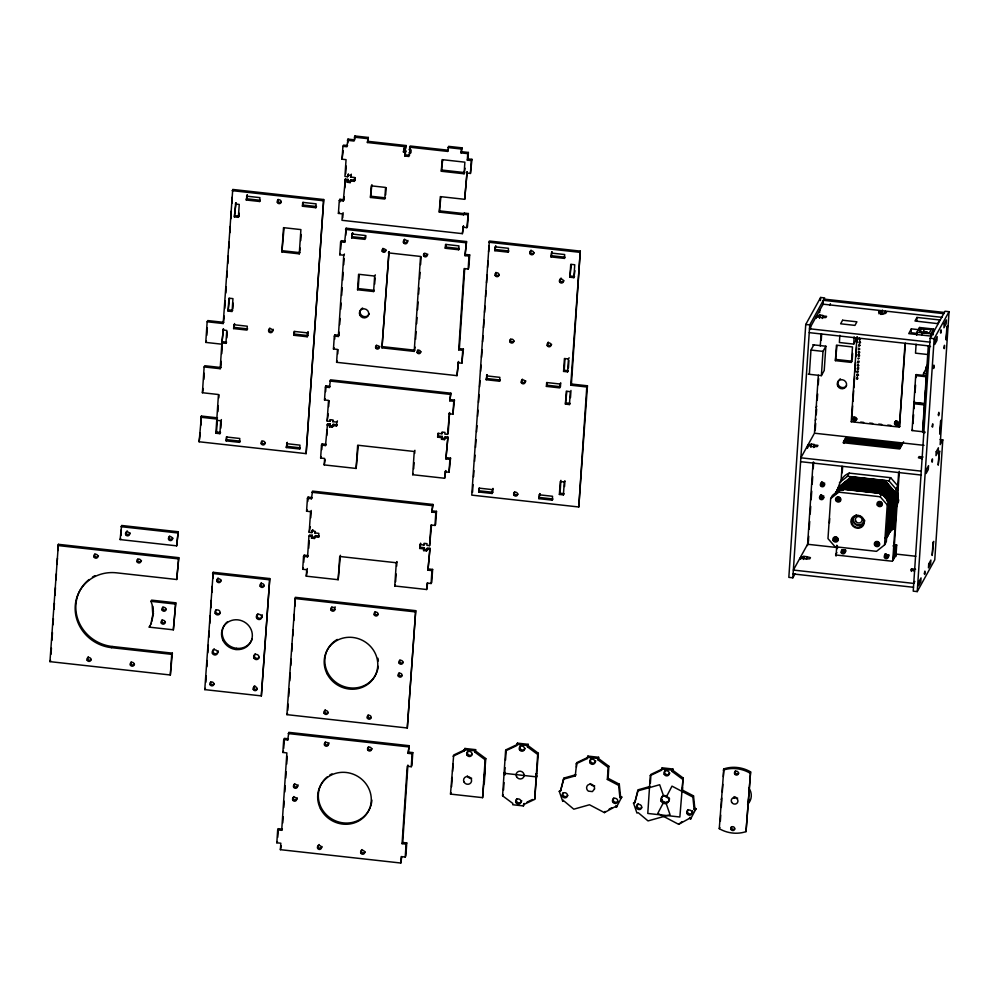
<?xml version="1.0" encoding="UTF-8"?>
<svg xmlns="http://www.w3.org/2000/svg" width="999" height="999" viewBox="0 0 999 999"><rect width="100%" height="100%" fill="white"/><g stroke="black" fill="none" stroke-linecap="round" stroke-linejoin="round"><path stroke-width="1.5" d="M837.911 499.8L838.523 500.924L838.623 499.512L840.147 499.4L838.661 498.963L840.134 499.125M876.71 544.405L877.322 545.529L877.409 544.105L878.945 544.005L877.309 543.806M879.944 504.458L879.432 505.469M807.517 447.927L808.066 444.817L808.191 446.253M816.82 317.22L816.695 315.784L816.158 318.406M835.289 540.871L835.951 539.51C838.498 541.608 834.839 535.501 835.301 538.948M838.623 499.512L838.523 500.924M877.272 544.467L877.322 545.529M172.365 653.146L170.33 674.987L49.95 661.638L58.379 544.318L178.759 557.667L176.711 579.495L116.521 572.827A39.386 37.125 28.9 0 0 75.237 605.943A39.386 37.125 28.9 0 0 111.526 647.664L171.716 654.345L172.365 653.146L112.175 646.478A39.386 37.125 28.9 0 1 77.885 619.405A39.386 37.125 28.9 0 1 89.023 579.557M51.024 654.258L51.436 648.064M51.948 640.322L52.472 632.579M52.984 624.837L53.409 618.643M54.021 609.353L54.433 603.159M54.957 595.416L55.469 587.674M55.994 579.932L56.406 573.738M57.03 564.447L57.443 558.254M57.954 550.511L58.379 544.318M120.105 539.572L121.616 525.474L178.197 531.755L176.673 545.841L120.105 539.572L120.754 538.386M120.954 535.514L121.329 529.782M176.673 545.841L178.197 531.755M170.33 674.987L171.716 654.345M151.498 622.901L149.251 627.147L173.351 629.82L175.737 602.822L151.623 600.149L150.974 601.348L152.135 604.72L152.81 614.547L150.849 624.088M176.711 579.495L178.759 557.667M175.737 602.822L173.351 629.82M222.477 342.994L221.828 344.193L205.769 342.407L207.155 321.765L223.202 323.539L232.742 189.448L323.701 199.525L306.131 453.633L199.126 441.77L201.423 416.059L217.47 417.844L216.82 419.031L200.762 417.257M216.82 419.031L218.456 394.518L202.41 392.732L204.133 366.933L204.795 365.734L220.841 367.52L221.254 361.388M200.3 432.917L199.126 441.77M200.811 425.249L201.423 416.059M203.272 388.511L202.41 392.732M203.871 379.395L204.283 373.326M206.818 335.327L207.317 327.947M215.871 433.229L216.521 432.03L220.542 432.48L219.88 433.666L215.871 433.229L216.733 420.317L220.742 420.766L221.403 419.58M204.133 366.933L220.18 368.706L221.828 344.193M221.903 342.894L223.426 328.808L221.903 342.894L225.924 343.344L226.573 342.158L222.565 341.708M216.521 432.03L217.295 420.567M217.882 411.713L218.294 405.582M218.806 397.914L219.006 394.855M221.766 353.721L222.278 346.066M223.202 323.539L224.275 316.171M224.787 308.441L225.312 300.711M225.824 292.994L226.236 286.813M226.86 277.535L227.273 271.353M227.784 263.624L228.309 255.894M228.821 248.177L229.233 241.995M229.857 232.717L230.27 226.536M230.781 218.806L231.306 211.089M231.818 203.359L232.23 197.178M219.88 433.666L220.742 420.766M225.924 343.344L226.785 330.444L222.777 329.995M228.084 311.089L228.946 298.177L232.954 298.626L232.093 311.526L228.084 311.089L229.508 298.426M234.378 216.895L235.901 202.797L234.378 216.895L238.386 217.332L239.236 213.274M220.829 428.171L221.303 421.004M226.86 337.849L227.248 332.118M204.77 689.622L213.187 572.302L269.767 578.571L261.351 695.891L204.77 689.622L205.432 688.423M205.844 682.23L206.256 676.048M206.88 666.758L207.293 660.564M207.804 652.822L208.329 645.079M208.841 637.337L209.253 631.143M209.778 623.401L210.29 615.659M210.814 607.916L211.326 600.174M211.85 592.432L212.263 586.238M212.775 578.496L213.187 572.302M238.386 217.332L239.248 204.433L235.24 203.983M232.842 308.903L233.229 303.172M226.136 440.859L226.398 436.988L239.772 438.474L239.51 442.345L226.136 440.859L226.973 437.087M233.641 328.596L233.903 324.725L247.277 326.211L247.015 330.082L233.641 328.596L234.565 323.539M246.291 200.012L247.203 194.942L246.291 200.012L259.665 201.498L260.314 200.3L246.94 198.813M259.665 201.498L259.915 197.627L246.541 196.141M281.893 251.923L283.516 227.66L300.899 229.595L299.275 253.846L281.893 251.923L284.066 227.984M261.351 695.891L269.767 578.571M286.326 447.54L287.25 442.47L286.326 447.54L299.7 449.013L300.362 447.827L286.988 446.341M293.831 335.277L294.093 331.406L307.467 332.879L308.129 331.693L307.867 335.564L307.205 336.75L293.831 335.277L294.668 331.506M302.46 206.231L302.722 202.36L316.096 203.846L315.834 207.717L302.46 206.231L303.296 202.46M299.275 253.846L300.237 248.114M300.749 240.534L301.149 234.465M299.7 449.013L299.962 445.142L286.588 443.668M307.205 336.75L307.467 332.879M401.785 856.667L400.786 863.024L280.394 849.674L280.831 843.231L276.823 842.781L277.685 829.882L278.334 828.683L282.355 829.133L281.693 830.319L277.685 829.882M281.693 830.319L286.875 752.909L282.854 752.459L283.716 739.56L284.378 738.361L288.386 738.81L287.737 739.997L283.716 739.56M277.759 837.287L278.334 828.683M283.704 748.401L284.191 741.233M286.913 714.647L295.329 597.327L415.709 610.664L407.292 727.996L286.913 714.647L287.575 713.461M287.774 710.364L288.187 704.17M288.711 696.428L289.223 688.686M289.747 680.943L290.259 673.201M290.784 665.459L291.196 659.265M291.708 651.523L292.232 643.781M292.744 636.038L293.157 629.845M293.781 620.554L294.193 614.36M294.717 606.618L295.229 598.876M306.131 453.633L323.701 199.525M287.737 739.997L288.823 732.354L409.203 745.704L408.116 753.346L412.125 753.783L412.787 752.597L408.778 752.147M281.231 845.903L280.394 849.674M282.767 822.939L283.179 816.745M283.803 807.454L284.216 801.26M284.84 791.97L285.252 785.776M285.764 778.034L286.189 771.84M286.701 764.098L287.213 756.355M307.355 568.531L306.705 569.717L302.685 569.28L303.546 556.368L304.208 555.182L308.216 555.631L307.567 556.818L303.546 556.368M311.238 510.464L310.589 511.65L306.568 511.213L307.43 498.301L308.092 497.115L312.1 497.564L311.451 498.751L307.43 498.301M303.733 562.35L304.208 555.182M307.804 501.411L308.092 497.115M340.384 555.294L338.174 579.707L306.268 576.173L306.705 569.717M307.567 556.818L308.941 536.176L309.603 534.977L312.275 535.277L311.501 538.149L314.448 538.473L315.11 537.275L312.163 536.95M311.875 532.592L312.65 529.732L311.875 532.592L309.203 532.305L310.589 511.65M311.451 498.751L312.537 491.108L432.917 504.445L431.83 512.087L435.839 512.537L436.501 511.351L432.48 510.901M307.18 571.116L306.268 576.173M308.716 548.251L309.203 540.884M310.152 526.685L309.203 532.305M310.751 517.832L311.139 511.938M311.501 538.149L312.275 535.277M314.448 538.473L315.222 535.601L319.23 536.051L318.569 537.237L314.56 536.788M318.569 537.237L318.831 533.366L314.822 532.917L314.935 531.243L311.988 530.919M358.229 445.579L356.119 468.444L324.213 464.91L324.65 458.454L320.629 458.017L321.503 445.104L322.153 443.918L326.173 444.368L325.512 445.554L321.503 445.104M330.482 420.142L329.82 421.341L327.148 421.041L328.534 400.387L324.513 399.95L325.387 387.05L326.036 385.851L330.045 386.301L329.395 387.487L325.387 387.05M321.778 449.65L322.153 443.918M325.649 391.583L326.036 385.851M462.375 233.641L463.474 225.999L462.375 233.641L341.995 220.304L342.432 213.848L338.411 213.399L339.285 200.499L339.935 199.313L343.956 199.75L344.143 196.803M348.264 175.537L347.602 176.723L344.93 176.423L346.054 159.653L342.045 159.203L342.907 146.304L343.556 145.117L347.577 145.554M339.747 202.173L339.935 199.313M343.181 150.849L342.045 159.203M325.512 445.554L327.547 423.713L330.219 424.013L329.458 426.885L332.392 427.21L333.167 424.338L337.175 424.787L336.526 425.974L332.505 425.537L332.392 427.21M329.395 387.487L330.482 379.845L450.861 393.194L449.775 400.836L453.783 401.273L454.445 400.087L450.437 399.637M325.137 459.852L324.213 464.91M326.76 435.514L327.16 429.62M328.196 413.948L327.148 421.041M328.696 406.581L329.083 400.674M456.98 375.649L458.504 361.563L456.98 375.649L336.601 362.312L337.462 349.413L333.454 348.963L334.315 336.064L334.977 334.865L338.986 335.314L339.198 332.242M344.418 254.021L343.768 255.207L339.76 254.77L340.622 241.858L341.271 240.672L345.292 241.121L344.63 242.307L340.622 241.858M339.285 200.499L343.294 200.949L345.329 179.108L348.002 179.408L347.24 182.268L350.174 182.605L350.949 179.733L354.957 180.17L355.132 177.597M368.069 141.334L406.193 145.554L405.532 146.741L367.407 142.52L368.331 137.462L354.957 135.976L354.695 139.848L348.002 139.111L346.915 146.753L342.907 146.304M342.744 217.819L343.082 212.662M344.742 187.962L345.329 179.108M345.691 173.714L346.203 166.084M347.752 142.982L348.002 139.111M334.69 339.173L334.977 334.865M340.696 249.275L341.183 242.108M329.458 426.885L330.219 424.013M329.82 421.341L329.932 419.655L332.879 419.98L332.767 421.665L336.775 422.102L337.437 420.916M347.24 182.268L348.002 179.408M347.602 176.723L348.376 173.851M334.315 336.064L338.336 336.501L343.768 255.207M344.63 242.307L346.154 228.209L466.533 241.558L465.01 255.657L469.018 256.094L469.68 254.907L465.671 254.458M337.737 353.946L338.024 349.65M339.71 324.575L340.122 318.444M340.734 309.24L341.146 303.109M341.658 295.429L342.17 287.762M342.682 280.095L343.194 272.427M343.706 264.76L344.118 258.629M345.666 235.377L346.154 228.209M350.174 182.605L350.949 179.733M350.287 180.919L354.308 181.368L354.558 177.497L350.549 177.048L351.323 174.188M354.957 135.976L354.033 141.034L347.352 140.297M336.526 425.974L336.775 422.102M351.66 237.887L352.585 232.829L351.66 237.887L365.035 239.373L365.297 235.502L351.923 234.016M338.174 579.707L339.722 556.48L396.303 562.749L396.965 561.563L396.653 566.208M357.555 289.76L358.216 288.574L374.263 290.347L373.614 291.533L357.555 289.76L358.591 274.275L374.65 276.049L375.299 274.862M367.407 142.52L368.331 137.462M358.216 288.574L359.153 274.638M365.871 235.602L365.696 238.174L352.322 236.701M370.479 197.452L371.253 185.839L385.564 187.425L384.79 199.038L370.479 197.452L371.903 184.653M356.119 468.444L357.667 445.217L414.248 451.486L412.699 474.712L444.592 478.259L445.691 470.616L444.592 478.259M373.614 291.533L374.65 276.049M374.675 284.153L375.1 277.959M385.639 194.955L386.126 187.687M381.968 347.839L388.986 251.686L381.968 347.839L414.21 351.411L415.072 347.115M403.434 151.973L404.283 147.939L403.434 151.973L405.169 152.16L405.831 150.974L404.083 150.787M409.665 153.996L409.84 151.423L408.928 156.481L404.907 156.031L405.169 152.16M403.621 149.138L405.357 149.326L405.532 146.741M404.907 156.031L405.831 150.974M406.193 145.554L405.357 149.326M409.178 152.61L410.926 152.81L411.113 149.962L409.378 149.775L410.202 146.004L448.326 150.225L447.664 151.411L409.54 147.19M427.647 583.166L426.648 589.51L394.755 585.976L396.303 562.749M395.616 581.693L396.128 573.95M414.21 351.411L420.554 256.443L388.324 252.872M415.596 339.323L416.108 331.543M416.633 323.751L417.045 317.532M417.57 309.74L418.094 301.96M418.618 294.181L419.031 287.949M419.655 278.609L420.067 272.377M420.591 264.598L421.116 256.805M413.661 468.881L414.073 462.687M414.697 453.396L414.91 450.299M441.358 171.254L442.132 159.64L464.872 162.163L464.085 173.776L441.358 171.254L442.694 159.902M462.812 227.185L466.82 227.635L467.482 226.448L468.344 213.536L464.335 213.099L463.636 214.797L439.298 212.1L440.334 196.616L464.672 199.313L467.095 171.803L464.672 199.313M439.298 212.1L440.884 196.978M407.292 727.996L415.709 610.664M419.692 548.451L420.604 543.381L419.692 548.451L423.701 548.888L424.363 547.702L420.354 547.252M447.664 151.411L448.576 146.353L461.963 147.84L461.038 152.897L467.732 153.646L468.381 152.447L461.7 151.711M400.786 863.024L401.211 856.568L405.219 857.017L405.881 855.831L406.743 842.919L402.734 842.482L402.073 843.668L406.094 844.118L406.743 842.919M402.073 843.668L407.255 766.245L411.263 766.695L411.925 765.496L412.787 752.597M408.116 753.346L409.203 745.704M402.734 842.482L407.904 765.059M423.588 550.574L424.25 549.375L427.197 549.7L426.536 550.899L423.588 550.574L423.701 548.888M419.955 544.58L423.963 545.017L424.076 543.344L427.023 543.668L426.91 545.342L429.582 545.641L431.518 525.287M424.25 549.375L424.363 547.702M445.292 248.264L445.554 244.393L458.928 245.879L458.666 249.75L445.292 248.264L446.116 244.493M405.219 857.017L406.094 844.118M411.263 766.695L412.125 753.783M426.536 550.899L427.31 548.026L429.982 548.326L427.947 570.154L431.955 570.604L432.617 569.418L428.596 568.968M426.648 589.51L427.085 583.066L431.093 583.503L431.755 582.317L432.617 569.418M427.947 570.154L429.982 548.326M429.582 545.641L430.969 524.999L434.977 525.437L435.639 524.25L436.501 511.351M431.83 512.087L432.917 504.445M437.637 437.187L438.299 435.989L442.307 436.438L441.658 437.624L437.637 437.187L437.899 433.316L441.908 433.753L442.569 432.567M438.299 435.989L438.474 433.416M431.093 583.503L431.955 570.604M434.977 525.437L435.839 512.537M446.553 457.704L450.561 458.154L449.9 459.34L445.891 458.903L447.927 437.062L445.254 436.763L444.48 439.635L441.546 439.31L441.658 437.624M441.908 433.753L442.02 432.08L444.967 432.405L444.855 434.09L447.527 434.378L448.189 433.191L449.562 412.55L447.527 434.378M461.038 152.897L461.963 147.84M441.546 439.31L442.307 436.438M444.48 439.635L445.254 436.763M464.085 173.776L465.034 168.232M445.891 458.903L447.927 437.062M449.775 400.836L450.861 393.194M463.636 214.797L464.335 213.099M467.295 160.09L467.957 158.903L471.965 159.34L471.316 160.539L467.295 160.09L467.732 153.646M467.957 158.903L468.381 152.447M445.03 471.803L449.038 472.252L449.9 459.34M448.913 413.736L452.922 414.185L453.783 401.273M450.561 458.154L449.038 472.252M454.445 400.087L452.922 414.185M466.82 227.635L468.344 213.536M466.433 173.002L470.442 173.439L471.316 160.539M458.716 349.85L459.365 348.651L463.386 349.101L462.724 350.287L458.716 349.85L464.148 268.556L468.156 268.993L468.818 267.807L469.68 254.907M465.01 255.657L466.533 241.558M459.365 348.651L464.697 268.893M471.965 159.34L470.442 173.439M457.854 362.749L461.863 363.199L462.724 350.287M468.156 268.993L469.018 256.094M463.386 349.101L461.863 363.199M450.499 794.093L453.683 755.019L464.822 749.75L464.91 748.463L475.611 749.65L474.862 752.135L485.127 759.764L482.604 797.652L450.499 794.093L451.148 792.906M451.573 786.712L452.085 778.97M452.584 771.44L453.084 763.985M571.403 384.016L580.282 251.111L489.335 241.021L471.765 495.129L578.771 506.98L587.449 385.789L571.403 384.016L570.741 385.202L586.788 386.988L587.449 385.789M472.527 492.382L473.039 484.627M473.563 476.873L473.976 470.666M474.6 461.351L475.012 455.144M475.536 447.39L476.048 439.622M476.573 431.868L476.985 425.661M477.609 416.358L478.022 410.152M478.546 402.385L479.058 394.63M479.582 386.875L479.995 380.669M480.619 371.353L481.031 365.147M481.543 357.392L482.067 349.638M482.592 341.883L483.004 335.676M483.516 327.909L484.04 320.155M484.552 312.4L484.977 306.193M485.589 296.878L486.014 290.672M486.525 282.917L487.05 275.162M487.562 267.407L487.987 261.201M488.598 251.885L489.023 245.679M478.708 491.995L478.971 488.124L492.345 489.61L492.994 488.411L492.744 492.282L492.082 493.481L478.708 491.995L479.532 488.224M486.213 379.732L487.125 374.675L486.213 379.732L499.587 381.218L500.249 380.032L486.875 378.546M494.842 250.699L495.104 246.828L508.479 248.314L508.216 252.185L494.842 250.699L495.754 245.642M453.034 756.206L464.16 750.948L464.91 748.463M474.862 752.135L475.611 749.65M492.082 493.481L492.345 489.61M499.587 381.218L499.85 377.347L486.476 375.861M475.524 750.936L485.789 758.578L482.604 797.652M484.253 783.716L485.289 768.231M502.572 795.816L505.581 750.886L506.231 749.7L517.37 744.43L517.457 743.144L528.159 744.33L527.41 746.815L537.674 754.445L534.677 799.375L523.538 804.645L523.451 805.931L512.762 804.744L512.837 803.458L502.572 795.816L503.234 794.63M503.533 790.122L504.033 782.617M504.532 775.099L505.032 767.619M505.531 760.152L506.231 749.7M517.457 743.144L516.708 745.629L505.581 750.886M551.023 256.93L551.935 251.86L551.023 256.93L564.398 258.404L565.059 257.218L551.673 255.732M538.898 498.663L539.81 493.606L538.898 498.663L552.272 500.149L552.934 498.963L539.56 497.477M546.403 386.401L546.665 382.53L560.039 384.016L560.701 382.829L560.439 386.7L547.065 385.214L546.403 386.401L559.777 387.887L560.039 384.016M547.065 385.214L547.24 382.629M527.41 746.815L528.159 744.33M564.398 258.404L564.66 254.533L551.286 253.059M552.272 500.149L552.534 496.278L539.16 494.792M563.573 371.416L564.235 370.217L568.244 370.666L567.594 371.853L563.573 371.416L564.435 358.504L568.456 358.953L569.105 357.754M569.88 277.21L570.741 264.31L574.75 264.76L573.888 277.66L569.88 277.21L571.303 264.548M528.071 745.616L538.336 753.258L534.677 799.375M564.235 370.217L564.997 358.753M559.39 494.443L560.052 493.244L564.06 493.693L563.411 494.88L559.39 494.443L560.252 481.53L564.273 481.98L564.922 480.794L564.547 486.525M565.434 404.108L566.296 391.208L570.304 391.658L569.442 404.558L565.434 404.108L566.858 391.458M567.594 371.853L568.456 358.953M560.052 493.244L560.914 480.344M568.443 367.794L568.918 360.627M573.888 277.66L574.924 270.729M563.411 494.88L564.273 481.98M570.741 385.202L580.282 251.111M570.491 397.627L570.966 390.459M578.771 506.98L586.788 386.988M615.821 805.494L617.032 806.118L616.371 807.317L615.172 806.68L604.42 812.612L589.485 804.769L573.788 809.19L563.985 800.986L562.724 801.335L559.265 791.345L560.526 790.996L563.424 779.22L575.262 775.886L576.723 762.649L587.849 757.392L587.936 756.093L598.638 757.279L597.889 759.764L608.166 767.407L607.355 779.457L618.618 785.364L619.904 797.602L621.103 798.226L621.765 797.04L620.554 796.403L619.28 784.165L608.016 778.258L607.355 779.457M576.423 767.17L576.723 762.649M576.061 763.848L587.2 758.578L587.936 756.093M597.889 759.764L598.638 757.279M608.116 778.958L608.816 766.208L598.551 758.578M650.299 775.561L647.777 813.448L679.869 817.007L683.066 777.934L672.789 770.291L672.876 769.005L662.175 767.819L661.438 770.304L650.299 775.561L650.961 774.375L662.1 769.105L662.175 767.819M650.361 783.341L650.861 775.873M682.404 779.12L672.14 771.49L672.876 769.005M682.167 791.37L683.066 777.934M682.354 790.684L682.567 787.587M719.268 828.658L723.838 768.918C732.579 765.958 742.669 767.207 750.586 771.89L746.016 831.618C737.274 834.59 727.185 833.341 719.268 828.658L719.917 827.472M720.329 821.303L720.741 815.134M721.266 807.442L721.778 799.737M722.289 792.032L722.801 784.327M723.326 776.623L723.838 768.918M746.016 831.618L750.586 771.89M792.844 577.809L809.752 324.9L824.662 297.914L820.641 297.465L805.743 324.463L788.835 577.372L792.844 577.809L795.042 573.838M810.426 329.37L810.589 326.785M809.34 374.3L810.963 350.05L813.81 344.892M807.492 448.089L807.667 445.504L812.999 446.64L817.294 446.578L817.956 445.379L813.935 444.942L813.76 447.515M800.636 559.153L800.811 556.58L807.604 544.268L837.986 547.639M819.63 312.699L819.792 310.115M820.441 300.562L820.641 297.465M803.321 559.452L803.77 556.356L806.717 556.68L806.543 559.265M810.826 447.19L811.275 444.093L814.222 444.418L814.048 447.003M819.455 318.157L819.904 315.06L822.851 315.384L822.389 318.481M803.596 558.941L803.77 556.356M811.113 446.678L811.275 444.093M819.742 317.645L819.904 315.06M818.331 375.187L814.46 433.204L924.038 445.342M820.279 346.041L821.103 333.766M823.051 304.595L823.338 300.299L943.718 313.636M807.517 545.566L813.099 462.2M815.209 430.581L815.684 423.414M816.258 414.81L816.645 409.066M817.244 400.062L817.657 393.931M818.268 384.727L818.681 378.596M821.253 340.247L821.653 334.116M808.179 544.368L808.728 536.201M809.19 529.258L809.714 521.403M810.201 514.048L810.713 506.381M811.163 499.725L811.737 491.158M812.199 484.24L812.711 476.498M813.236 468.756L813.673 462.187M808.253 374.188L821.378 375.636L823.001 351.386L825.848 346.216L812.724 344.767M825.848 346.216L824.225 370.479L821.378 375.636M835.414 360.651L836.45 345.167L852.497 346.94L851.46 362.425L835.414 360.651L837 345.517M839.859 335.314L839.385 342.507L853.695 344.093L855.668 340.522L855.856 337.65M890.084 531.493L892.357 499.038L881.53 486.588L848.089 482.879L832.417 495.442L830.669 498.613L827.984 538.611L835.064 546.74L876.523 551.336L884.565 544.892L886.325 541.708L888.998 501.71L887.249 504.882L884.565 544.892M829.42 522.989L829.719 518.556M837.324 492.657L837.524 489.585L849.949 479.508L883.391 483.216L894.217 495.666L891.945 528.121M837.424 492.457L837.749 489.185L850.286 478.921L883.715 482.617L894.542 495.067M838.411 490.671L838.623 487.599M835.251 539.697C832.055 538.673 836.325 539.785 835.514 537.487M837.961 500.861L838.061 499.45L836.625 498.738L838.099 498.901L838.473 497.477L838.661 498.963M888.735 532.704L893.331 529.008L896.003 489.011L897.764 485.839L890.696 477.709L849.225 473.114C839.347 476.898 839.872 486.488 835.114 493.956M835.951 539.51L835.851 540.934M838.523 499.213L838.748 497.539M835.988 538.961L836.076 537.549M836.063 556.081L836.787 545.242M841.033 481.755L842.07 466.271M837.137 548.701L837.337 545.604M842.207 472.827L842.619 466.633M844.18 443.406L844.38 440.309L900.961 446.578M852.222 359.69L852.634 353.496M853.695 344.093L854.17 336.9M905.369 343.206L899.425 427.085L851.273 421.753L856.942 337.013M851.947 416.521L852.659 405.919M852.971 401.361L853.67 390.746M853.883 387.724L854.644 376.298M854.919 372.065L855.581 362.237M855.956 356.631L856.618 346.803M856.892 342.57L857.267 336.963M878.92 313.798L879.095 311.213L880.831 311.413L881.268 310.614L823.089 304.171L816.945 315.284L819.63 315.572M880.656 313.986L880.831 311.413M881.006 314.485L881.268 310.614M885.102 313.636L885.276 311.064L942.132 317.357M876.76 545.466C878.408 543.98 872.726 543.681 876.885 543.493L877.259 542.07L877.447 543.556M879.557 503.496C880.544 499.45 880.369 505.369 878.084 503.334M879.994 505.519L880.082 504.108C883.928 504.083 878.883 504.145 880.219 502.135M886.687 537.649L888.96 505.182M886.912 537.25L889.285 504.595M887.237 536.65L889.51 504.195M887.462 536.251L889.722 503.796L886.775 500.399M887.674 535.851L889.947 503.396L886.987 500.012M887.899 535.464L890.159 503.009L879.332 490.559L845.903 486.85M888.111 535.064L890.384 502.609L879.557 490.159L846.116 486.451M888.66 534.065L890.933 501.61L880.107 489.173L846.665 485.464M888.885 533.678L891.145 501.211L880.319 488.773L846.89 485.064M889.098 533.279L891.37 500.824L880.544 488.374L847.102 484.665L836.812 493.144M889.322 532.879L891.583 500.424L880.756 487.974L847.327 484.278L840.496 489.86M889.535 532.479L891.807 500.024L880.981 487.587L847.539 483.878M889.759 532.092L892.132 499.425L881.305 486.988L847.876 483.279L835.439 493.356M890.309 531.093L892.569 498.638L881.742 486.188L848.313 482.492M890.746 530.307L893.006 497.839L882.192 485.402L848.75 481.693M890.958 529.907L893.231 497.452L882.404 485.002L848.963 481.293L836.425 491.57M891.183 529.507L893.556 496.853L882.729 484.403L849.3 480.706M891.732 528.508L893.993 496.053L883.166 483.616L849.737 479.907L837.199 490.184M892.169 527.722L894.43 495.267L883.615 482.817L850.174 479.108M899.425 427.085L904.994 343.881M892.931 526.336L895.204 493.881L884.377 481.431L850.936 477.722M893.156 525.936L895.416 493.481L884.602 481.031L851.16 477.322M892.744 560.801L898.65 472.539M893.406 559.615L899.312 471.353M894.043 558.653L894.717 548.613M894.704 557.467L895.379 547.427M895.366 556.268L896.028 546.241L892.969 545.891M895.928 556.518L896.69 545.042L893.63 544.705M918.968 329.707L911.363 328.858L911.1 332.729L917.194 333.404M916.707 321.303L916.957 317.432L939.697 319.955L937.724 323.526M916.108 344.193L915.509 353.159L928.158 354.558M916.707 335.239L916.907 332.255L919.542 327.497L933.59 329.046L933.191 334.852M923.301 430.756L922.751 431.743L912.05 430.557L913.848 403.721L914.397 402.722L925.099 403.908M924.637 403.608L913.935 402.422L915.721 375.587L916.27 374.6L926.972 375.786M912.999 423.601L913.598 414.647M913.998 408.691L914.397 402.722M915.072 392.482L915.571 385.027M916.071 377.572L916.27 374.6M919.342 330.482L919.542 327.497M920.603 331.793L920.778 329.108L931.255 329.42L929.282 332.992L921.927 332.18L919.679 331.081L920.778 329.108M921.74 334.865L921.927 332.18M923.625 332.642L923.888 328.609M923.376 376.373L923.576 373.326L925.723 369.43M911.388 571.428L911.563 568.856L915.571 569.293M925.648 370.392L926.385 366.483L926.098 370.854M924.987 432.642L922.714 432.392L922.577 431.493L928.271 346.328L930.544 346.578M922.751 431.743L923.551 419.817M923.75 416.833L924.55 404.907L913.848 403.721M924.737 402.122L925.524 390.197M925.723 387.212L926.423 376.773L915.721 375.587M942.794 439.847L940.159 444.605L949.05 311.7L945.042 311.251L930.144 338.249L913.223 591.158L917.244 591.595L934.764 559.852L942.794 439.847L940.121 439.548M930.756 336.713L930.956 333.816L933.59 329.046M917.244 591.595L934.152 338.686L949.05 311.7M837.961 499.038L838.186 497.477M879.432 503.633L879.657 502.072M875.411 543.331L876.747 543.743L876.985 542.082M877.322 543.706L877.547 542.145M800.636 559.028L800.636 557.13L800.074 559.178M483.966 779.395L484.065 774.987M536.625 773.501L536.163 774.937L535.976 773.676M151.786 621.528L153.471 613.361M536.026 779.607L536.838 775.661L536.176 776.847L504.083 773.288L504.732 772.102A16.296 15.36 28.9 0 0 504.795 774.812M859.365 338.199L859.789 339.048L860.639 338.686M857.829 361.151L858.428 362.025L859.065 361.126M859.352 358.179C857.916 357.829 858.74 360.439 858.016 358.191M560.526 790.996L564.073 778.021L575.911 774.7L575.262 775.886M666.795 802.222L666.146 803.408L670.054 814.722L648.026 820.916L638.236 812.699L636.962 813.061L633.503 803.071L634.777 802.709L637.662 790.933L638.324 789.747L650.062 786.45M634.777 802.709L638.324 789.747M927.534 367.644L927.272 368.294L927.609 364.298M616.371 807.317L621.765 797.04M860.201 345.229L858.903 345.092M858.566 351.161L858.753 352.073L859.689 351.935M858.665 368.181L857.379 368.032L858.628 367.682M857.03 374.113L857.554 375.137L858.091 374.088M663.798 801.922L657.792 813.386L678.671 824.337L689.41 818.406L690.621 819.03L696.003 808.765L694.804 808.129L693.518 795.891L681.78 789.734M207.155 321.765L207.804 320.579L223.863 322.352M205.769 342.407L206.431 341.221M49.95 661.638L50.612 660.451M220.18 368.706L220.841 367.52M315.834 207.717L316.496 206.531L303.122 205.045M350.549 177.048L351.211 175.861M343.294 200.949L343.956 199.75M354.308 181.368L354.957 180.17M338.411 213.399L339.073 212.213M111.526 647.664L112.175 646.478M339.76 254.77L340.409 253.571M239.51 442.345L240.172 441.158L226.798 439.672M409.378 149.775L410.027 148.576M149.251 627.147L149.9 625.961M338.336 336.501L338.986 335.314M333.454 348.963L334.116 347.777M336.601 362.312L337.262 361.126M324.513 399.95L325.174 398.763M332.767 421.665L333.429 420.467M332.505 425.537L333.167 424.338M320.629 458.017L321.291 456.818M306.568 511.213L307.23 510.014M235.951 649.525L236.601 648.339M458.666 249.75L459.328 248.551L445.954 247.078M314.822 532.917L315.472 531.73M302.685 569.28L303.346 568.081M508.216 252.185L508.878 250.986L495.504 249.513M412.699 474.712L413.349 473.526M282.854 752.459L283.516 751.273M394.755 585.976L395.404 584.79M423.963 545.017L424.625 543.831M276.823 842.781L277.472 841.595M569.442 404.558L570.104 403.371L566.096 402.922M464.16 750.948L464.822 749.75M451.536 778.608L452.185 777.422M485.127 759.764L485.789 758.578M483.628 782.167L484.016 776.91M537.674 754.445L538.336 753.258M523.538 804.645L524.2 803.446L523.451 805.931M563.424 779.22L564.073 778.021M559.265 791.345L561.188 789.797M829.769 304.907L830.431 303.721M562.724 801.335L563.374 800.149M587.2 758.578L587.849 757.392M608.166 767.407L608.816 766.208M816.183 407.392L816.832 406.206M815.321 420.292L815.971 419.105M879.095 311.213L878.608 312.088L880.344 312.287L879.694 313.474L883.703 313.911L884.365 312.724L886.101 312.924L886.575 312.05L884.839 311.85L885.276 311.064M618.618 785.364L619.28 784.165M604.42 812.612L605.082 811.413M807.667 445.504L800.873 457.804L921.253 471.153M814.023 433.991L808.316 444.318L811.001 444.605M619.904 797.602L620.554 796.403M633.503 803.071L635.426 801.523M851.273 421.753L851.648 421.079L854.657 421.403M661.438 770.304L662.1 769.105M846.353 436.738L843.069 442.694L899.649 448.963L903.596 441.82M916.957 317.432L914.984 321.004L937.974 323.664M911.363 328.858L908.74 333.629L931.555 336.151M672.14 771.49L672.789 770.291M808.641 528.783L809.302 527.597M661.126 800.786L661.788 799.587M667.295 795.216L666.633 796.415L671.99 786.138L692.869 797.09L694.143 809.315L695.341 809.952L696.003 808.765M807.779 541.695L808.441 540.496M923.014 333.067L923.888 331.481L927.234 331.843L926.36 333.441M838.71 492.157L840.459 488.986L881.93 493.581L880.169 496.753L838.71 492.157L830.669 498.613M839.422 482.742L847.477 476.286L849.225 473.114M668.431 801.623L669.093 800.424M838.099 498.901L836.675 498.788M838.061 499.45L836.638 499.325M806.717 556.68L810.439 557.642L809.789 558.828L805.494 558.903L800.162 557.767L793.368 570.067L913.748 583.416L914.834 581.43M844.48 489.435L851.485 476.735L839.06 486.813M692.869 797.09L693.518 795.891M678.671 824.337L682.005 821.665M913.935 402.422L914.485 401.436M694.143 809.315L694.804 808.129M689.41 818.406L690.072 817.219M836.875 552.572L835.564 554.957L892.144 561.226L896.091 554.083L915.833 556.268M690.621 819.03L691.271 817.844M912.05 430.557L912.599 429.57M877.909 493.144L884.927 480.444L895.753 492.882L888.735 505.581M847.477 476.286L888.935 480.881L890.696 477.709M880.082 504.108L881.555 504.27M721.216 799.387L721.877 798.189M922.139 458.741L918.418 457.779L919.068 456.593L923.088 457.03M877.409 544.105L878.883 544.268M886.575 537.837L893.593 525.137M893.331 529.008L895.079 525.836M747.976 802.347L748.626 801.161M894.055 549.812L896.69 545.042M911.563 568.856L910.901 570.042L914.634 571.003M857.804 364.148L857.741 365.06L858.69 365.172M858.591 375.187C854.707 376.998 858.478 372.902 857.354 375.811M838.835 487.212L851.273 477.135L884.702 480.831L895.529 493.281M838.511 487.799L851.048 477.522L884.49 481.231L895.316 493.681M838.298 488.199L850.723 478.121L884.152 481.83L894.979 494.268L892.606 526.923L890.259 528.921M838.074 488.598L850.499 478.521L883.94 482.23L894.767 494.667M836.975 490.584L849.4 480.507L882.841 484.203L893.668 496.653M836.762 490.971L849.187 480.894L882.629 484.602L893.443 497.052M836.213 491.97L848.638 481.893L882.08 485.601L892.906 498.039M835.888 492.569L848.413 482.292L881.855 486.001L892.681 498.439M836.238 493.056L847.651 483.678L881.093 487.387L891.92 499.825M834.902 494.355L838.361 491.458M836.7 493.344L838.935 491.558M841.071 489.96L846.777 485.264L880.219 488.973L891.033 501.411M840.846 490.347L846.553 485.664L879.994 489.373L890.821 501.81M841.645 490.047L846.228 486.263L879.669 489.96L890.496 502.41M841.42 490.447L846.003 486.65L879.445 490.359L890.271 502.809M842.207 490.147L845.791 487.05L879.232 490.759L890.047 503.196M842.107 490.347L845.466 487.649L878.895 491.358L880.868 493.618M842.781 490.234L845.241 488.049L878.683 491.745L880.643 494.018M842.669 490.434L844.917 488.636L878.346 492.345M891.133 527.335L893.368 525.536L895.641 493.081L884.814 480.631L851.373 476.935M890.471 528.521L892.719 526.723M890.146 529.12L892.382 527.322L894.654 494.867L883.828 482.417L850.386 478.721M889.385 530.506L891.62 528.708M889.16 530.906L891.508 528.908L893.78 496.453L882.954 484.016L849.512 480.307M889.048 531.106L891.295 529.308M888.061 532.892L890.521 530.694L892.794 498.239L881.967 485.801L848.526 482.092M887.075 534.677L889.435 532.679M886.088 536.463L888.336 534.665L890.708 502.01L879.882 489.572L846.453 485.864M885.439 537.649L887.786 535.664M885.214 538.049L887.562 536.051M885.102 538.249L887.349 536.451M859.49 341.121L859.739 342.37L860.151 341.196M859.714 342.994C860.364 340.072 857.217 344.093 860.576 342.632M859.265 349.55C860.401 346.99 856.58 349.787 859.577 349.425M858.828 356.094C859.49 353.184 856.33 357.205 859.702 355.744M858.391 362.649C859.527 360.102 855.706 362.899 858.703 362.537M857.954 369.205C858.865 366.458 855.319 369.892 858.566 369.006M857.292 379.046C858.441 376.498 854.607 379.283 857.604 378.933M609.115 809.19L611.8 807.716M526.985 802.135L532.554 799.5M840.097 499.675L838.598 499.762M881.593 503.721L880.094 503.821M837.362 539.16L833.915 539.285M837.424 539.672L835.926 539.772M878.92 543.731L875.374 543.881M859.639 348.876L858.678 348.201M858.89 352.872C860.501 350.324 855.993 353.184 859.664 352.622M858.004 365.984C859.627 363.436 855.119 366.296 858.79 365.734M857.666 378.371L856.705 377.697L857.592 377.172M637.662 790.933L659.677 784.739L663.598 796.053M723.176 770.104C731.917 767.145 742.007 768.393 749.924 773.076M354.295 137.163L367.669 138.649M447.927 147.54L461.301 149.026M405.569 154.845L409.578 155.295M442.008 170.067L464.747 172.59M347.714 175.05L350.661 175.374M344.667 180.295L347.352 180.594M347.889 181.081L350.836 181.406M371.128 196.266L385.439 197.852M439.947 210.914L464.298 213.611M463.673 214.285L467.682 214.735M232.093 190.634L323.039 200.724M488.673 242.22L579.632 252.297M235.04 215.697L239.048 216.146M345.492 229.408L465.871 242.745M824 299.101L944.38 312.45M570.529 276.024L574.55 276.473M282.542 250.737L299.937 252.66M822.564 315.896L826.585 316.346L825.923 317.532L821.628 317.607L816.295 316.471L809.502 328.771L929.882 342.12M916.907 332.255L930.956 333.816M805.743 324.463L809.752 324.9M930.144 338.249L934.152 338.686M809.24 332.642L929.619 345.991M811.325 350.087L823.001 351.386M836.063 359.453L852.122 361.238M923.576 373.326L926.572 373.651M228.734 309.89L232.742 310.339M234.303 327.41L247.677 328.896M294.493 334.078L307.867 335.564M382.629 346.653L414.86 350.224M860.676 422.077L863.685 422.415M869.704 423.077L872.714 423.414M878.733 424.076L881.742 424.413M887.761 425.075L890.771 425.412M896.79 426.073L899.799 426.411M922.577 431.493L924.849 431.743M845.703 437.924L902.272 444.193M329.82 381.031L450.199 394.38M845.042 439.123L901.622 445.392M843.73 441.496L900.311 447.764M800.611 461.675L920.991 475.024M850.823 477.922L884.265 481.63L895.092 494.068M850.611 478.321L884.053 482.03L894.867 494.468M850.062 479.308L883.503 483.017L894.33 495.467M849.837 479.707L883.278 483.416L894.105 495.854M849.625 480.107L883.066 483.816L893.88 496.253M849.075 481.093L882.517 484.802L893.343 497.252M848.863 481.493L882.292 485.202L893.118 497.639M326.885 424.912L329.57 425.212M444.592 437.962L447.277 438.249M848.201 482.679L881.642 486.388L892.457 498.838M330.107 425.699L333.054 426.024M442.195 438.111L445.142 438.436M847.976 483.079L881.418 486.788L892.244 499.238M847.764 483.479L881.205 487.187L892.02 499.625M847.427 484.078L880.868 487.787L891.695 500.224M847.214 484.478L880.656 488.174L891.47 500.624M846.99 484.865L880.431 488.573L891.258 501.023M846.34 486.063L879.782 489.76L890.596 502.21M845.678 487.25L879.12 490.959L883.054 495.479M845.566 487.45L879.008 491.158L881.967 494.542M845.354 487.849L878.795 491.545L880.756 493.818M845.129 488.236L878.571 491.945L880.544 494.205M845.017 488.436L878.458 492.145L880.431 494.405M844.804 488.836L878.246 492.544M844.692 489.035L878.133 492.744M844.58 489.235L878.021 492.944M479.37 490.809L492.744 492.282M833.953 538.736L835.426 538.898M311.875 492.295L432.255 505.644M800.811 556.58L803.483 556.868M793.106 573.938L913.486 587.287M308.941 536.176L311.613 536.463M426.648 549.213L429.32 549.512M120.966 526.673L177.535 532.942M57.717 545.516L178.097 558.853M212.537 573.488L269.118 579.757M294.68 598.513L415.06 611.863M150.974 601.348L175.075 604.02M516.795 744.33L527.497 745.516M587.275 757.292L597.976 758.478M661.525 769.005L672.227 770.192M464.248 749.65L474.95 750.836M288.162 733.553L408.541 746.89M879.382 504.295L878.096 503.921M888.935 480.881L896.003 489.011M886.875 500.199L889.834 503.596M880.169 496.753L887.249 504.882M733.478 797.627L734.24 798.139L734.053 796.603M858.466 371.116L857.766 371.865L857.142 371.141M152.984 606.331L153.371 611.95M370.042 807.879A27.16 25.599 28.9 0 1 329.682 817.557A27.16 25.599 28.9 0 1 327.435 776.747M329.633 775.174A27.16 25.599 28.9 0 1 332.018 773.838M371.878 800.062A27.16 25.599 28.9 0 1 370.529 806.643M328.946 742.794A2.035 1.923 28.9 0 1 326.586 744.979A2.035 1.923 28.9 0 1 325.312 741.92M372.09 748.588A2.035 1.923 28.9 0 1 369.293 749.575A2.035 1.923 28.9 0 1 368.506 746.715M365.184 851.822A2.035 1.923 28.9 0 1 362.162 852.671A2.035 1.923 28.9 0 1 361.95 849.575M322.09 846.54A2.035 1.923 28.9 0 1 318.968 847.876A2.035 1.923 28.9 0 1 319.18 844.53M298.039 784.877A2.035 1.923 28.9 0 1 296.204 787.1A2.035 1.923 28.9 0 1 294.068 784.939M294.168 784.44A2.035 1.923 28.9 0 1 294.742 783.628M297.178 797.776A2.035 1.923 28.9 0 1 294.568 799.874A2.035 1.923 28.9 0 1 293.881 796.54M567.857 795.341A2.722 2.56 28.9 0 1 564.273 796.353A2.722 2.56 28.9 0 1 563.049 792.819M617.807 801.498A2.722 2.56 28.9 0 1 614.023 801.548A2.722 2.56 28.9 0 1 613.773 797.876M594.692 785.926A4.071 3.846 28.9 0 1 590.297 783.616M595.704 760.851A2.722 2.56 28.9 0 1 591.845 762.836A2.722 2.56 28.9 0 1 591.258 758.528M534.09 252.809A2.035 1.923 28.9 0 1 531.093 253.047A2.035 1.923 28.9 0 1 531.081 250.125M517.957 494.105A2.035 1.923 28.9 0 1 515.159 494.505A2.035 1.923 28.9 0 1 514.61 491.783M525.786 380.906A2.035 1.923 28.9 0 1 522.902 382.392A2.035 1.923 28.9 0 1 522.452 379.158M563.96 280.607A2.035 1.923 28.9 0 1 560.726 281.293A2.035 1.923 28.9 0 1 561.163 278.109M551.623 344.368A2.048 1.936 28.9 0 1 549.063 345.479A2.048 1.936 28.9 0 1 547.789 342.932M548.026 342.482A2.048 1.936 28.9 0 1 548.376 342.12M514.098 341.071A2.048 1.936 28.9 0 1 510.489 339.198M499.001 275.075A2.048 1.936 28.9 0 1 495.979 272.365M281.169 202.048A2.035 1.923 28.9 0 1 278.172 199.35M265.384 442.969A2.035 1.923 28.9 0 1 261.8 441.096M273.189 329.27A2.035 1.923 28.9 0 1 270.567 331.368A2.035 1.923 28.9 0 1 269.892 328.022M386.201 250.012A1.836 1.723 28.9 0 1 383.691 250.899A1.836 1.723 28.9 0 1 382.979 248.314M427.759 254.158A1.836 1.723 28.9 0 1 425.599 255.657A1.836 1.723 28.9 0 1 424.238 253.309M379.82 346.341A1.836 1.723 28.9 0 1 377.435 347.764A1.836 1.723 28.9 0 1 376.511 345.092M420.979 351.773A1.836 1.723 28.9 0 1 417.769 350.087M369.168 313.836A4.758 4.483 28.9 0 1 361.638 315.434A4.758 4.483 28.9 0 1 362.649 307.992M407.929 240.409A2.035 1.923 28.9 0 1 406.081 242.645A2.035 1.923 28.9 0 1 403.946 240.472M404.046 239.972A2.035 1.923 28.9 0 1 404.62 239.161M856.717 419.268A1.836 1.723 28.9 0 1 854.207 419.63A1.836 1.723 28.9 0 1 853.695 417.17M898.288 422.115A1.836 1.723 28.9 0 1 897.327 424.475A1.836 1.723 28.9 0 1 894.929 423.226A1.836 1.723 28.9 0 1 896.315 421.079M896.79 421.079A1.836 1.723 28.9 0 1 897.676 421.403M824.724 483.166A2.035 1.923 28.9 0 1 822.527 482.017M823.863 496.066A2.035 1.923 28.9 0 1 821.665 494.917M824.562 484.215A2.035 1.923 28.9 0 1 821.665 482.205M823.7 497.115A2.035 1.923 28.9 0 1 820.803 495.104M888.848 554.895A2.035 1.923 28.9 0 1 886.15 553.883M845.441 550.274A2.035 1.923 28.9 0 1 843.943 549.912M888.623 555.819A2.035 1.923 28.9 0 1 885.289 554.07M845.716 551.061A2.035 1.923 28.9 0 1 842.419 549.825M888.648 555.706A2.035 1.923 28.9 0 1 885.751 557.192A2.035 1.923 28.9 0 1 885.314 553.958M888.448 554.707A2.035 1.923 28.9 0 1 888.611 555.194M845.641 551.448A2.035 1.923 28.9 0 1 843.094 552.547A2.035 1.923 28.9 0 1 841.832 550.012M845.541 549.949A2.035 1.923 28.9 0 1 845.703 550.449M897.701 492.932A27.16 25.599 28.9 0 1 896.815 506.293M898.7 499.862A27.16 25.599 28.9 0 1 898.226 502.522M824.687 484.777A2.035 1.923 28.9 0 1 821.69 485.014A2.035 1.923 28.9 0 1 821.69 482.092M823.825 497.689A2.035 1.923 28.9 0 1 820.828 497.927A2.035 1.923 28.9 0 1 820.828 494.992M888.611 556.68A2.035 1.923 28.9 0 1 885.614 556.918A2.035 1.923 28.9 0 1 885.614 553.995M864.734 520.429A6.106 5.757 28.9 0 1 857.542 525.437A6.106 5.757 28.9 0 1 852.996 517.619M864.06 520.367A5.432 5.12 28.9 0 1 855.743 523.938A5.432 5.12 28.9 0 1 856.33 514.997M837.1 540.047A2.035 1.923 28.9 0 1 835.564 540.072M834.689 539.472A2.035 1.923 28.9 0 1 834.202 538.036M839.772 500.049A2.035 1.923 28.9 0 1 838.236 500.074M837.761 499.825A2.035 1.923 28.9 0 1 837.075 499.038M876.548 544.43A2.035 1.923 28.9 0 1 876.16 544.068M876.772 545.142A2.035 1.923 28.9 0 1 875.611 544.105M839.51 500.511A2.035 1.923 28.9 0 1 836.65 499.013M837.624 539.885A2.035 1.923 28.9 0 1 834.827 540.297M834.44 539.947A2.035 1.923 28.9 0 1 834.04 538.011M882.03 314.335A2.035 1.923 28.9 0 1 882.254 310.989A2.035 1.923 28.9 0 1 885.151 312.999M856.667 418.631A1.836 1.723 28.9 0 1 854.095 417.282M898.526 423.002A1.836 1.723 28.9 0 1 895.616 420.979M846.478 385.764A4.758 4.483 28.9 0 1 839.972 386.713A4.758 4.483 28.9 0 1 838.673 380.344M839.472 379.495A4.758 4.483 28.9 0 1 840.496 378.883M885.701 312.3A2.035 1.923 28.9 0 1 885.126 313.112M884.689 313.374A2.035 1.923 28.9 0 1 882.479 310.052M472.24 754.295A2.722 2.56 28.9 0 1 468.244 754.607A2.722 2.56 28.9 0 1 468.244 750.711M471.653 778.283A4.071 3.846 28.9 0 1 467.27 775.986M525.099 748.376A2.722 2.56 28.9 0 1 521.378 749.7A2.722 2.56 28.9 0 1 520.329 745.878M521.69 800.624A2.722 2.56 28.9 0 1 518.156 802.746A2.722 2.56 28.9 0 1 516.783 798.788M669.492 798.501A4.008 3.771 28.9 0 1 664.285 802.135A4.008 3.771 28.9 0 1 662.574 795.903M641.72 807.617A2.722 2.56 28.9 0 1 637.687 807.417A2.722 2.56 28.9 0 1 638.211 803.583M692.569 810.701A2.722 2.56 28.9 0 1 689.51 813.935A2.722 2.56 28.9 0 1 688.011 809.602M669.817 773.051A2.722 2.56 28.9 0 1 666.096 774.375A2.722 2.56 28.9 0 1 665.059 770.554M668.93 797.639A4.071 3.846 28.9 0 1 664.535 795.341M737.662 798.139A3.397 3.197 28.9 0 1 735.364 796.927M748.688 787.749A13.586 12.8 28.9 0 1 747.577 804.345M748.576 798.888A13.586 12.8 28.9 0 1 747.951 804.445M738.785 773.089A2.035 1.923 28.9 0 1 735.988 773.501A2.035 1.923 28.9 0 1 735.439 770.766M734.727 828.945A2.035 1.923 28.9 0 1 731.493 826.697M220.354 612.699A2.622 2.473 28.9 0 1 216.771 613.211A2.622 2.473 28.9 0 1 216.046 609.702M218.157 650.824A2.722 2.56 28.9 0 1 216.284 653.733A2.722 2.56 28.9 0 1 213.037 652.022A2.722 2.56 28.9 0 1 214.335 648.813M262.213 616.708A2.722 2.56 28.9 0 1 258.179 617.844A2.722 2.56 28.9 0 1 257.904 613.723M262.075 614.722A2.722 2.56 28.9 0 1 262.3 615.372M259.228 657.342A2.722 2.56 28.9 0 1 255.232 657.667A2.722 2.56 28.9 0 1 255.22 653.758M252.198 638.985A15.622 14.723 28.9 0 1 229.046 645.491A15.622 14.723 28.9 0 1 227.422 621.803M221.353 580.207A2.035 1.923 28.9 0 1 218.331 581.056A2.035 1.923 28.9 0 1 218.119 577.959M264.323 585.439A2.035 1.923 28.9 0 1 261.326 585.676A2.035 1.923 28.9 0 1 261.326 582.754M257.08 689.035A2.035 1.923 28.9 0 1 253.846 686.788M254.071 686.35A2.035 1.923 28.9 0 1 254.857 685.726M214.223 683.878A2.035 1.923 28.9 0 1 210.639 682.005M130.182 532.929A2.035 1.923 28.9 0 1 127.06 534.265A2.035 1.923 28.9 0 1 127.285 530.919M172.989 538.174A2.035 1.923 28.9 0 1 170.429 539.273A2.035 1.923 28.9 0 1 169.168 536.75M169.405 536.301A2.035 1.923 28.9 0 1 169.755 535.939M166.271 609.253A2.035 1.923 28.9 0 1 163.486 609.652A2.035 1.923 28.9 0 1 162.924 606.93M165.409 622.152A2.035 1.923 28.9 0 1 162.625 622.564A2.035 1.923 28.9 0 1 162.063 619.83M92.445 577.122A39.386 37.125 28.9 0 1 94.905 575.711M91.296 659.44A2.035 1.923 28.9 0 1 88.299 659.677A2.035 1.923 28.9 0 1 88.299 656.755M134.503 664.223A2.035 1.923 28.9 0 1 131.718 664.635A2.035 1.923 28.9 0 1 131.156 661.9M98.439 555.769A2.035 1.923 28.9 0 1 95.642 556.755A2.035 1.923 28.9 0 1 94.855 553.883M141.471 560.539A2.035 1.923 28.9 0 1 138.923 561.625A2.035 1.923 28.9 0 1 137.662 559.103M377.035 671.603A27.16 25.599 28.9 0 1 335.065 681.655A27.16 25.599 28.9 0 1 337.312 639.435M377.922 658.254A27.16 25.599 28.9 0 1 378.334 660.951M378.271 666.37A27.16 25.599 28.9 0 1 377.447 670.341M378.022 614.373A2.035 1.923 28.9 0 1 375.025 611.688M335.164 609.215A2.035 1.923 28.9 0 1 332.38 609.615A2.035 1.923 28.9 0 1 331.818 606.893M335.002 606.843A2.035 1.923 28.9 0 1 335.289 607.28M328.259 712.449A2.035 1.923 28.9 0 1 325.262 712.687A2.035 1.923 28.9 0 1 325.262 709.752M371.116 717.594A2.035 1.923 28.9 0 1 368.119 714.909M402.023 675.524A2.035 1.923 28.9 0 1 399.026 672.839M403.234 662.262A2.035 1.923 28.9 0 1 400.449 662.662A2.035 1.923 28.9 0 1 399.887 659.939M933.428 367.545C933.89 371.928 934.415 360.352 933.428 367.545M924.425 573.488C924.874 577.834 925.374 566.383 924.425 573.488M932.254 426.173C932.729 430.507 933.203 419.006 932.254 426.173M931.93 461.226C932.367 465.584 932.904 454.145 931.93 461.226M940.559 332.192C941.008 336.513 941.545 325.037 940.559 332.192M938.386 414.71C938.835 419.093 939.36 407.517 938.386 414.71M944.03 347.677C944.48 352.035 944.992 340.534 944.03 347.677M918.855 581.868L918.593 585.739L920.791 581.78L921.041 577.909L918.855 581.868M926.36 469.617L926.098 473.489L928.296 469.518L928.546 465.646L926.36 469.617M934.989 340.572L934.727 344.443L936.925 340.472L937.174 336.601L934.989 340.572M944.192 323.901L943.93 327.772L946.128 323.813L946.378 319.942L944.192 323.901M928.708 564.01L928.458 567.882L930.643 563.911L930.906 560.039L928.708 564.01M936.213 451.748L935.963 455.619L938.148 451.648L938.411 447.777L936.213 451.748M940.571 421.178L939.709 434.09L941.233 419.992L940.571 421.178M946.877 326.985L946.016 339.885L947.527 325.799L946.877 326.985M933.029 542.569L932.167 555.481L933.69 541.383L933.029 542.569M939.072 452.247L938.211 465.147L939.734 451.061L939.072 452.247M594.517 788.96L592.395 791.595L588.386 791.146A4.071 3.846 28.9 0 1 587.961 784.964C590.696 782.692 595.367 785.464 594.517 788.96M858.99 338.873C859.639 341.446 861.113 337.35 858.99 338.873M858.553 345.429C859.202 348.002 860.676 343.906 858.553 345.429M858.278 354.595C858.915 357.155 860.389 353.059 858.278 354.595M856.805 371.653C857.442 374.213 858.928 370.13 856.805 371.653M842.607 320.229L840.634 323.801L854.944 325.387L856.917 321.815L842.607 320.229M320.442 808.616A27.16 25.599 28.9 0 0 366.783 813.76A27.16 25.599 28.9 0 0 346.203 772.477A27.16 25.599 28.9 0 0 320.442 808.616M324.525 745.054A2.035 1.923 28.9 0 0 327.997 745.441A2.035 1.923 28.9 0 0 326.448 742.344A2.035 1.923 28.9 0 0 324.525 745.054M367.719 749.837A2.035 1.923 28.9 0 0 371.203 750.224A2.035 1.923 28.9 0 0 369.655 747.127A2.035 1.923 28.9 0 0 367.719 749.837M360.826 853.071A2.035 1.923 28.9 0 0 364.298 853.458A2.035 1.923 28.9 0 0 362.749 850.361A2.035 1.923 28.9 0 0 360.826 853.071M317.62 848.276A2.035 1.923 28.9 0 0 321.091 848.663A2.035 1.923 28.9 0 0 319.555 845.566A2.035 1.923 28.9 0 0 317.62 848.276M292.744 800.024A2.035 1.923 28.9 0 0 296.228 800.411A2.035 1.923 28.9 0 0 294.68 797.314A2.035 1.923 28.9 0 0 292.744 800.024M293.619 787.125A2.035 1.923 28.9 0 0 297.09 787.512A2.035 1.923 28.9 0 0 295.542 784.415A2.035 1.923 28.9 0 0 293.619 787.125M612.587 801.585A2.722 2.56 28.9 0 0 617.145 802.684A2.722 2.56 28.9 0 0 615.646 798.351A2.722 2.56 28.9 0 0 612.587 801.585M589.972 762.786A2.722 2.56 28.9 0 0 594.605 763.298A2.722 2.56 28.9 0 0 592.544 759.165A2.722 2.56 28.9 0 0 589.972 762.786M562.262 795.991A2.722 2.56 28.9 0 0 566.82 797.077A2.722 2.56 28.9 0 0 565.322 792.756A2.722 2.56 28.9 0 0 562.262 795.991M529.957 253.621A2.035 1.923 28.9 0 0 533.429 253.996A2.035 1.923 28.9 0 0 531.88 250.899A2.035 1.923 28.9 0 0 529.957 253.621M513.823 494.917A2.035 1.923 28.9 0 0 517.295 495.292A2.035 1.923 28.9 0 0 515.746 492.207A2.035 1.923 28.9 0 0 513.823 494.917M521.328 382.654A2.035 1.923 28.9 0 0 524.8 383.042A2.035 1.923 28.9 0 0 523.251 379.945A2.035 1.923 28.9 0 0 521.328 382.654M559.59 281.855A2.035 1.923 28.9 0 0 563.074 282.242A2.035 1.923 28.9 0 0 561.525 279.146A2.035 1.923 28.9 0 0 559.59 281.855M547.24 345.617A2.048 1.936 28.9 0 0 550.736 346.004A2.048 1.936 28.9 0 0 549.175 342.894A2.048 1.936 28.9 0 0 547.24 345.617M509.94 341.883A2.048 1.936 28.9 0 0 513.436 342.257A2.048 1.936 28.9 0 0 511.875 339.148A2.048 1.936 28.9 0 0 509.94 341.883M495.192 275.512A2.048 1.936 28.9 0 0 498.688 275.899A2.048 1.936 28.9 0 0 497.14 272.777A2.048 1.936 28.9 0 0 495.192 275.512M277.385 202.485A2.035 1.923 28.9 0 0 280.856 202.872A2.035 1.923 28.9 0 0 279.32 199.775A2.035 1.923 28.9 0 0 277.385 202.485M261.251 443.781A2.035 1.923 28.9 0 0 264.723 444.168A2.035 1.923 28.9 0 0 263.174 441.071A2.035 1.923 28.9 0 0 261.251 443.781M268.756 331.518A2.035 1.923 28.9 0 0 272.228 331.905A2.035 1.923 28.9 0 0 270.692 328.808A2.035 1.923 28.9 0 0 268.756 331.518M382.205 251.248A1.836 1.723 28.9 0 0 385.339 251.598A1.836 1.723 28.9 0 0 383.941 248.813A1.836 1.723 28.9 0 0 382.205 251.248M423.676 255.844A1.836 1.723 28.9 0 0 426.798 256.194A1.836 1.723 28.9 0 0 425.412 253.409A1.836 1.723 28.9 0 0 423.676 255.844M375.736 348.027A1.836 1.723 28.9 0 0 378.858 348.376A1.836 1.723 28.9 0 0 377.472 345.592A1.836 1.723 28.9 0 0 375.736 348.027M417.195 352.622A1.836 1.723 28.9 0 0 420.329 352.972A1.836 1.723 28.9 0 0 418.943 350.187A1.836 1.723 28.9 0 0 417.195 352.622M359.865 315.172A4.758 4.483 28.9 0 0 367.969 316.071A4.758 4.483 28.9 0 0 364.373 308.841A4.758 4.483 28.9 0 0 359.865 315.172M403.496 242.657A2.035 1.923 28.9 0 0 406.968 243.044A2.035 1.923 28.9 0 0 405.419 239.947A2.035 1.923 28.9 0 0 403.496 242.657M853.208 419.592A1.836 1.723 28.9 0 0 856.343 419.942A1.836 1.723 28.9 0 0 854.957 417.157A1.836 1.723 28.9 0 0 853.208 419.592M894.679 424.188A1.836 1.723 28.9 0 0 897.801 424.538A1.836 1.723 28.9 0 0 896.415 421.753A1.836 1.723 28.9 0 0 894.679 424.188M819.692 498.489A2.035 1.923 28.9 0 0 823.176 498.876A2.035 1.923 28.9 0 0 821.628 495.779A2.035 1.923 28.9 0 0 819.692 498.489M820.554 485.589A2.035 1.923 28.9 0 0 824.038 485.976A2.035 1.923 28.9 0 0 822.489 482.879A2.035 1.923 28.9 0 0 820.554 485.589M841.283 552.697A2.035 1.923 28.9 0 0 844.754 553.084A2.035 1.923 28.9 0 0 843.206 549.987A2.035 1.923 28.9 0 0 841.283 552.697M884.477 557.479A2.035 1.923 28.9 0 0 887.961 557.867A2.035 1.923 28.9 0 0 886.413 554.77A2.035 1.923 28.9 0 0 884.477 557.479M851.61 524.338A6.793 6.406 28.9 0 0 863.198 525.624A6.793 6.406 28.9 0 0 858.054 515.297A6.793 6.406 28.9 0 0 851.61 524.338M833.141 540.484A2.722 2.56 28.9 0 0 837.774 540.996A2.722 2.56 28.9 0 0 835.713 536.875A2.722 2.56 28.9 0 0 833.141 540.484M835.813 500.487A2.722 2.56 28.9 0 0 840.446 500.998A2.722 2.56 28.9 0 0 838.398 496.878A2.722 2.56 28.9 0 0 835.813 500.487M877.284 505.082A2.722 2.56 28.9 0 0 881.917 505.594A2.722 2.56 28.9 0 0 879.857 501.473A2.722 2.56 28.9 0 0 877.284 505.082M874.612 545.079A2.722 2.56 28.9 0 0 879.245 545.591A2.722 2.56 28.9 0 0 877.184 541.47A2.722 2.56 28.9 0 0 874.612 545.079M852.259 523.976A6.106 5.757 28.9 0 0 862.686 525.137A6.106 5.757 28.9 0 0 858.054 515.846A6.106 5.757 28.9 0 0 852.259 523.976M855.706 521.053A3.397 3.197 28.9 0 0 861.5 521.703A3.397 3.197 28.9 0 0 858.928 516.545A3.397 3.197 28.9 0 0 855.706 521.053M833.853 540.034A2.035 1.923 28.9 0 0 837.324 540.422A2.035 1.923 28.9 0 0 835.788 537.325A2.035 1.923 28.9 0 0 833.853 540.034M836.525 500.024A2.035 1.923 28.9 0 0 840.009 500.412A2.035 1.923 28.9 0 0 838.461 497.315A2.035 1.923 28.9 0 0 836.525 500.024M877.996 504.62A2.035 1.923 28.9 0 0 881.468 505.007A2.035 1.923 28.9 0 0 879.919 501.91A2.035 1.923 28.9 0 0 877.996 504.62M875.324 544.63A2.035 1.923 28.9 0 0 878.795 545.017A2.035 1.923 28.9 0 0 877.247 541.92A2.035 1.923 28.9 0 0 875.324 544.63M837.711 386.051A4.758 4.483 28.9 0 0 845.816 386.95A4.758 4.483 28.9 0 0 842.219 379.732A4.758 4.483 28.9 0 0 837.711 386.051M463.973 781.942A4.071 3.846 28.9 0 0 470.929 782.704A4.071 3.846 28.9 0 0 467.844 776.523A4.071 3.846 28.9 0 0 463.973 781.942M466.945 754.969A2.722 2.56 28.9 0 0 471.578 755.481A2.722 2.56 28.9 0 0 469.53 751.36A2.722 2.56 28.9 0 0 466.945 754.969M515.959 802.559A2.722 2.56 28.9 0 0 520.591 803.071A2.722 2.56 28.9 0 0 518.531 798.938A2.722 2.56 28.9 0 0 515.959 802.559M516.52 776.623A4.071 3.846 28.9 0 0 523.476 777.384A4.071 3.846 28.9 0 0 520.392 771.203A4.071 3.846 28.9 0 0 516.52 776.623M519.492 749.65A2.722 2.56 28.9 0 0 524.125 750.162A2.722 2.56 28.9 0 0 522.077 746.041A2.722 2.56 28.9 0 0 519.492 749.65M661.251 801.298A4.071 3.846 28.9 0 0 668.206 802.06A4.071 3.846 28.9 0 0 665.122 795.878A4.071 3.846 28.9 0 0 661.251 801.298M636.5 807.704A2.722 2.56 28.9 0 0 641.058 808.803A2.722 2.56 28.9 0 0 639.56 804.47A2.722 2.56 28.9 0 0 636.5 807.704M686.837 813.311A2.722 2.56 28.9 0 0 691.395 814.41A2.722 2.56 28.9 0 0 689.897 810.077A2.722 2.56 28.9 0 0 686.837 813.311M664.223 774.325A2.722 2.56 28.9 0 0 668.855 774.837A2.722 2.56 28.9 0 0 666.795 770.716A2.722 2.56 28.9 0 0 664.223 774.325M734.652 773.9A2.035 1.923 28.9 0 0 738.124 774.287A2.035 1.923 28.9 0 0 736.575 771.191A2.035 1.923 28.9 0 0 734.652 773.9M731.593 802.16A3.397 3.197 28.9 0 0 737.387 802.796A3.397 3.197 28.9 0 0 734.814 797.639A3.397 3.197 28.9 0 0 731.593 802.16M730.943 829.382A2.035 1.923 28.9 0 0 734.415 829.769A2.035 1.923 28.9 0 0 732.866 826.673A2.035 1.923 28.9 0 0 730.943 829.382M215.222 613.386A2.622 2.473 28.9 0 0 219.705 613.886A2.622 2.473 28.9 0 0 217.707 609.902A2.622 2.473 28.9 0 0 215.222 613.386M212.462 653.421A2.722 2.56 28.9 0 0 217.108 653.945A2.722 2.56 28.9 0 0 215.047 649.812A2.722 2.56 28.9 0 0 212.462 653.421M256.606 617.981A2.722 2.56 28.9 0 0 261.238 618.493A2.722 2.56 28.9 0 0 259.191 614.36A2.722 2.56 28.9 0 0 256.606 617.981M253.933 658.016A2.722 2.56 28.9 0 0 258.566 658.541A2.722 2.56 28.9 0 0 256.506 654.407A2.722 2.56 28.9 0 0 253.933 658.016M223.127 640.634A15.622 14.723 28.9 0 0 249.762 643.581A15.622 14.723 28.9 0 0 237.937 619.855A15.622 14.723 28.9 0 0 223.127 640.634M260.19 586.251A2.035 1.923 28.9 0 0 263.661 586.625A2.035 1.923 28.9 0 0 262.125 583.528A2.035 1.923 28.9 0 0 260.19 586.251M216.983 581.455A2.035 1.923 28.9 0 0 220.467 581.843A2.035 1.923 28.9 0 0 218.918 578.746A2.035 1.923 28.9 0 0 216.983 581.455M253.284 689.472A2.035 1.923 28.9 0 0 256.768 689.859A2.035 1.923 28.9 0 0 255.22 686.763A2.035 1.923 28.9 0 0 253.284 689.472M210.09 684.69A2.035 1.923 28.9 0 0 213.561 685.064A2.035 1.923 28.9 0 0 212.013 681.98A2.035 1.923 28.9 0 0 210.09 684.69M125.712 534.677A2.035 1.923 28.9 0 0 129.196 535.052A2.035 1.923 28.9 0 0 127.647 531.955A2.035 1.923 28.9 0 0 125.712 534.677M168.619 539.423A2.035 1.923 28.9 0 0 172.09 539.81A2.035 1.923 28.9 0 0 170.554 536.713A2.035 1.923 28.9 0 0 168.619 539.423M161.276 622.964A2.035 1.923 28.9 0 0 164.76 623.351A2.035 1.923 28.9 0 0 163.212 620.254A2.035 1.923 28.9 0 0 161.276 622.964M162.138 610.052A2.035 1.923 28.9 0 0 165.622 610.439A2.035 1.923 28.9 0 0 164.073 607.342A2.035 1.923 28.9 0 0 162.138 610.052M87.163 660.239A2.035 1.923 28.9 0 0 90.647 660.626A2.035 1.923 28.9 0 0 89.098 657.529A2.035 1.923 28.9 0 0 87.163 660.239M130.37 665.034A2.035 1.923 28.9 0 0 133.841 665.421A2.035 1.923 28.9 0 0 132.305 662.325A2.035 1.923 28.9 0 0 130.37 665.034M94.068 557.017A2.035 1.923 28.9 0 0 97.54 557.405A2.035 1.923 28.9 0 0 96.004 554.308A2.035 1.923 28.9 0 0 94.068 557.017M137.1 561.788A2.035 1.923 28.9 0 0 140.572 562.175A2.035 1.923 28.9 0 0 139.036 559.078A2.035 1.923 28.9 0 0 137.1 561.788M326.96 673.588A27.16 25.599 28.9 0 0 373.289 678.721A27.16 25.599 28.9 0 0 352.709 637.449A27.16 25.599 28.9 0 0 326.96 673.588M374.238 614.81A2.035 1.923 28.9 0 0 377.709 615.197A2.035 1.923 28.9 0 0 376.161 612.1A2.035 1.923 28.9 0 0 374.238 614.81M331.031 610.027A2.035 1.923 28.9 0 0 334.503 610.401A2.035 1.923 28.9 0 0 332.967 607.305A2.035 1.923 28.9 0 0 331.031 610.027M324.126 713.249A2.035 1.923 28.9 0 0 327.61 713.636A2.035 1.923 28.9 0 0 326.061 710.539A2.035 1.923 28.9 0 0 324.126 713.249M367.332 718.044A2.035 1.923 28.9 0 0 370.804 718.418A2.035 1.923 28.9 0 0 369.268 715.321A2.035 1.923 28.9 0 0 367.332 718.044M399.101 663.061A2.035 1.923 28.9 0 0 402.585 663.448A2.035 1.923 28.9 0 0 401.036 660.351A2.035 1.923 28.9 0 0 399.101 663.061M398.239 675.961A2.035 1.923 28.9 0 0 401.71 676.348A2.035 1.923 28.9 0 0 400.174 673.251A2.035 1.923 28.9 0 0 398.239 675.961"/></g></svg>
